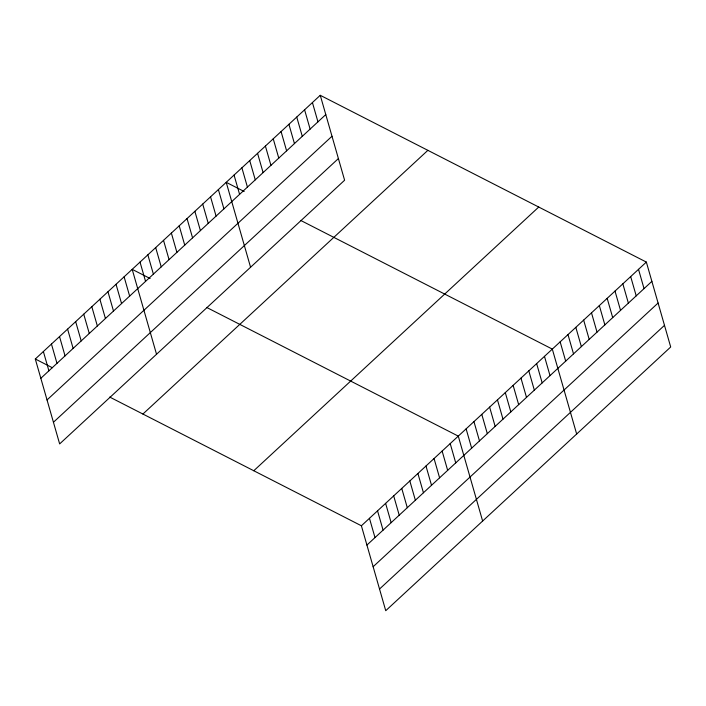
<?xml version="1.0" encoding="UTF-8"?>
<svg xmlns="http://www.w3.org/2000/svg" width="706" height="706" viewBox="0 0 706 706"><rect width="100%" height="100%" fill="white"/><g stroke="black" fill="none" stroke-linecap="round" stroke-linejoin="round"><path stroke-width="1.06" d="M320.259 95.301L344.607 180.224L59.648 443.915L35.3 359.001L320.259 95.301L646.352 262.085L670.7 346.999L385.741 610.699L361.393 525.776L109.73 397.072M40.833 378.284L325.784 114.593M47.037 399.949L331.996 136.249M53.435 422.259L338.395 158.568M142.912 414.034L427.871 150.343M253.781 470.743L538.74 207.043M361.393 525.776L646.352 262.085M366.926 545.067L651.876 281.367M373.13 566.724L658.089 303.024M379.528 589.033L664.487 325.342M244.161 191.494L226.22 182.324L250.568 267.239M300.65 220.396L552.313 349.099L576.661 434.022M150.122 278.517L132.19 269.348L156.538 354.262M206.62 307.41L458.282 436.123L482.63 521.037M35.3 359.001L52.341 367.72M638.515 269.33L644.04 288.622M630.679 276.584L636.212 295.867M622.842 283.838L628.375 303.121M615.005 291.084L620.539 310.375M607.169 298.338L612.702 317.621M599.332 305.592L604.865 324.875M591.496 312.846L597.029 332.129M583.659 320.092L589.192 339.383M575.822 327.346L581.356 346.628M567.986 334.6L573.519 353.882M560.149 341.854L565.683 361.137M544.476 356.353L550.009 375.636M536.639 363.608L542.173 382.89M528.803 370.853L534.336 390.144M520.966 378.107L526.5 397.39M513.13 385.361L518.663 404.644M505.293 392.615L510.826 411.898M497.456 399.861L502.99 419.152M489.62 407.115L495.153 426.398M481.783 414.369L487.317 433.652M473.947 421.614L479.48 440.906M466.119 428.869L471.643 448.151M450.207 443.589L455.732 462.88M442.132 451.063L447.657 470.346M434.058 458.538L439.591 477.821M425.983 466.004L431.516 485.296M312.423 102.555L317.947 121.838M417.908 473.479L423.441 492.762M304.586 109.809L310.119 129.092M409.833 480.954L415.366 500.236M296.749 117.064L302.283 136.346M401.758 488.42L407.291 507.702M288.913 124.309L294.446 143.6M393.692 495.894L399.217 515.177M281.076 131.563L286.61 150.846M385.617 503.36L391.142 522.652M273.24 138.817L278.773 158.1M377.542 510.835L383.067 530.118M265.403 146.063L270.936 165.354M369.467 518.31L374.992 537.593M257.566 153.317L263.1 172.599M249.73 160.571L255.263 179.853M241.893 167.825L247.427 187.108M234.057 175.07L239.59 194.362M218.383 189.579L223.917 208.861M210.547 196.824L216.08 216.115M202.71 204.078L208.244 223.361M194.874 211.332L200.407 230.615M187.037 218.586L192.57 237.869M179.2 225.832L184.734 245.123M171.364 233.086L176.897 252.369M163.527 240.34L169.061 259.623M155.691 247.594L161.224 266.877M147.854 254.84L153.387 274.122M140.026 262.094L145.551 281.376M124.115 276.814L129.639 296.105M116.04 284.289L121.564 303.571M107.965 291.763L113.498 311.046M99.89 299.229L105.423 318.512M91.815 306.704L97.349 325.987M83.74 314.17L89.274 333.461M75.666 321.645L81.199 340.927M67.599 329.12L73.124 348.402M59.525 336.585L65.049 355.868M51.45 344.06L56.974 363.343M43.375 351.526L48.899 370.818"/></g></svg>
